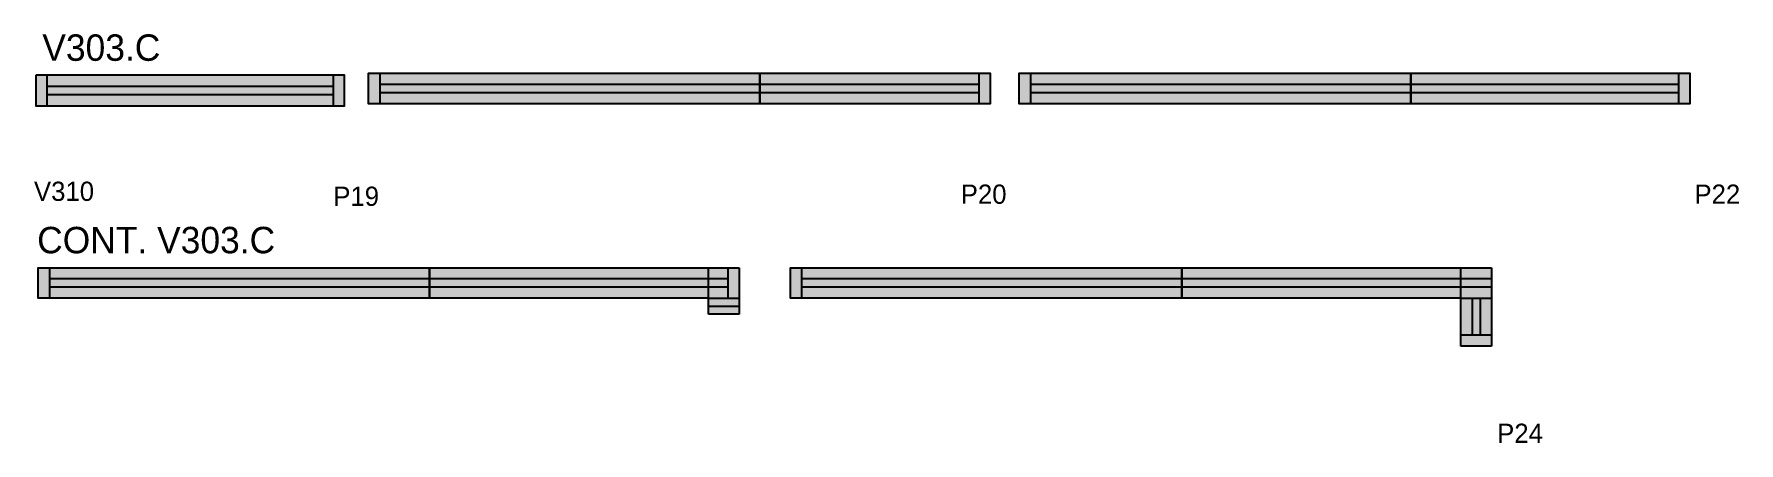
# Model space of a CAD drawing. Header units: metres. Extents: x 3418 to 4481, y 1365 to 1620.
import ezdxf

# ---------------------------------------------------------------- set-up
doc = ezdxf.new("R2010")
doc.units = ezdxf.units.M
for name, color, linetype in [('5', 7, 'Continuous'), ('NOMENCLATURA', 7, 'Continuous'), ('Painéis', 7, 'Continuous'), ('REAPROVEITAMENTO', 7, 'Continuous'), ('SARR_2.2x7', 7, 'Continuous'), ('SARR_EDITAR', 7, 'Continuous')]:
    doc.layers.add(name, color=color, linetype=linetype)

msp = doc.modelspace()

# ---------------------------------------------------------------- hatches: boundary and pattern name
at = {"layer": 'REAPROVEITAMENTO'}
h = msp.add_hatch(color=7, dxfattribs=at)
h.dxf.hatch_style = 1
h.paths.add_polyline_path([(3612, 1575.5), (3612, 1594.5), (3612, 1594.5), (3419.5, 1594.5), (3419.5, 1594.5), (3419.5, 1575.5), (3419.5, 1575.5), (3612, 1575.5)])
h = msp.add_hatch(color=7, dxfattribs=at)
h.dxf.hatch_style = 1
h.paths.add_polyline_path([(4014.5, 1576.7), (4014.5, 1595.7), (4014.5, 1595.7), (3627, 1595.7), (3627, 1595.7), (3627, 1576.7), (3627, 1576.7), (4014.5, 1576.7)])
h = msp.add_hatch(color=7, dxfattribs=at)
h.dxf.hatch_style = 1
h.paths.add_polyline_path([(4450.7, 1576.7), (4450.7, 1595.7), (4450.7, 1595.7), (4032.7, 1595.7), (4032.7, 1595.7), (4032.7, 1576.7), (4032.7, 1576.7), (4450.7, 1576.7)])
h = msp.add_hatch(color=7, dxfattribs=at)
h.dxf.hatch_style = 1
h.paths.add_polyline_path([(3839, 1455.4), (3839, 1445.4), (3839, 1445.4), (3858, 1445.4), (3858, 1445.4), (3858, 1474.4), (3858, 1474.4), (3421, 1474.4), (3421, 1474.4), (3421, 1455.4), (3421, 1455.4), (3665, 1455.4), (3665, 1455.4), (3665, 1455.4), (3665, 1455.4), (3839, 1455.4)])
h = msp.add_hatch(color=7, dxfattribs=at)
h.dxf.hatch_style = 1
h.paths.add_polyline_path([(3890, 1455.4), (4134, 1455.4), (4134, 1455.4), (4134, 1455.4), (4134, 1455.4), (4308, 1455.4), (4308, 1455.4), (4308, 1425.4), (4308, 1425.4), (4327, 1425.4), (4327, 1425.4), (4327, 1474.4), (4327, 1474.4), (3890, 1474.4), (3890, 1474.4), (3890, 1455.4)])

# ---------------------------------------------------------------- linework, layer by layer
at = {"layer": 'Painéis', "color": 7, "lineweight": 25}
for p, q in [((3665, 1474.4), (3858, 1474.4)), ((3665, 1455.4), (3665, 1474.4)), ((3839, 1455.4), (3839, 1474.4)), ((3858, 1474.4), (3858, 1445.4)), ((4134, 1474.4), (4327, 1474.4)), ((4134, 1455.4), (4134, 1474.4)), ((4308, 1455.4), (4308, 1474.4)), ((4327, 1474.4), (4327, 1425.4)), ((3839, 1455.4), (3665, 1455.4)), ((3839, 1445.4), (3839, 1455.4)), ((4308, 1455.4), (4134, 1455.4)), ((4308, 1425.4), (4308, 1455.4)), ((3858, 1445.4), (3839, 1445.4)), ((4327, 1425.4), (4308, 1425.4))]:
    msp.add_line(p, q, dxfattribs=at)
msp.add_lwpolyline([(3419.5, 1594.5), (3419.5, 1575.5), (3612, 1575.5), (3612, 1594.5), (3419.5, 1594.5)], dxfattribs=at)
for points in [[(3871, 1576.7), (3627, 1576.7), (3627, 1595.7), (3871, 1595.7)], [(3871, 1595.7), (4014.5, 1595.7), (4014.5, 1576.7), (3871, 1576.7)], [(4276.7, 1576.7), (4032.7, 1576.7), (4032.7, 1595.7), (4276.7, 1595.7)], [(4276.7, 1595.7), (4450.7, 1595.7), (4450.7, 1576.7), (4276.7, 1576.7)], [(3665, 1455.4), (3421, 1455.4), (3421, 1474.4), (3665, 1474.4)], [(4134, 1455.4), (3890, 1455.4), (3890, 1474.4), (4134, 1474.4)]]:
    msp.add_lwpolyline(points, close=True, dxfattribs=at)
at = {"layer": 'SARR_2.2x7', "color": 7, "lineweight": 25}
for p, q in [((3426.5, 1594.5), (3426.5, 1575.5)), ((3605, 1594.5), (3605, 1575.5)), ((3634, 1595.7), (3634, 1576.7)), ((4007.5, 1595.7), (4007.5, 1576.7)), ((4039.7, 1595.7), (4039.7, 1576.7)), ((4443.7, 1595.7), (4443.7, 1576.7)), ((3605, 1587.5), (3426.5, 1587.5)), ((3871, 1588.7), (3634, 1588.7)), ((3634, 1583.7), (3871, 1583.7)), ((4007.5, 1588.7), (3871, 1588.7)), ((3871, 1583.7), (4007.5, 1583.7)), ((4276.7, 1588.7), (4039.7, 1588.7)), ((4039.7, 1583.7), (4276.7, 1583.7)), ((4443.7, 1588.7), (4276.7, 1588.7)), ((4276.7, 1583.7), (4443.7, 1583.7)), ((3426.5, 1582.5), (3605, 1582.5)), ((3428, 1474.4), (3428, 1455.4)), ((3665, 1467.4), (3428, 1467.4)), ((3851, 1467.4), (3665, 1467.4)), ((3851, 1474.4), (3851, 1455.4)), ((3897, 1474.4), (3897, 1455.4)), ((4134, 1467.4), (3897, 1467.4)), ((4327, 1467.4), (4134, 1467.4)), ((3428, 1462.4), (3665, 1462.4)), ((3665, 1462.4), (3851, 1462.4)), ((3897, 1462.4), (4134, 1462.4)), ((4134, 1462.4), (4327, 1462.4)), ((4308, 1455.4), (4327, 1455.4)), ((4315, 1455.4), (4315, 1432.4)), ((4320, 1455.4), (4320, 1432.4)), ((4327, 1432.4), (4308, 1432.4))]:
    msp.add_line(p, q, dxfattribs=at)
at = {"layer": 'SARR_EDITAR', "color": 7, "lineweight": 25}
for p, q in [((3839, 1455.4), (3858, 1455.4)), ((3839, 1450.4), (3858, 1450.4))]:
    msp.add_line(p, q, dxfattribs=at)

# ---------------------------------------------------------------- texts
at = {"layer": '5', "color": 7, "lineweight": 25}
for s, p in [('V310', (3418.4, 1516.1)), ('P19', (3605, 1513)), ('P20', (3996.2, 1514.3)), ('P22', (4453.6, 1514.3)), ('P24', (4330.6, 1365.1))]:
    msp.add_text(s, height=12, dxfattribs=at).set_placement(p)
at = {"layer": 'NOMENCLATURA', "color": 7, "lineweight": 25}
for s, p in [('V303.C', (3423.6, 1603.5)), ('CONT. V303.C', (3420.4, 1483.4))]:
    msp.add_text(s, height=16.5, dxfattribs=at).set_placement(p)

doc.saveas('drawing.dxf')
